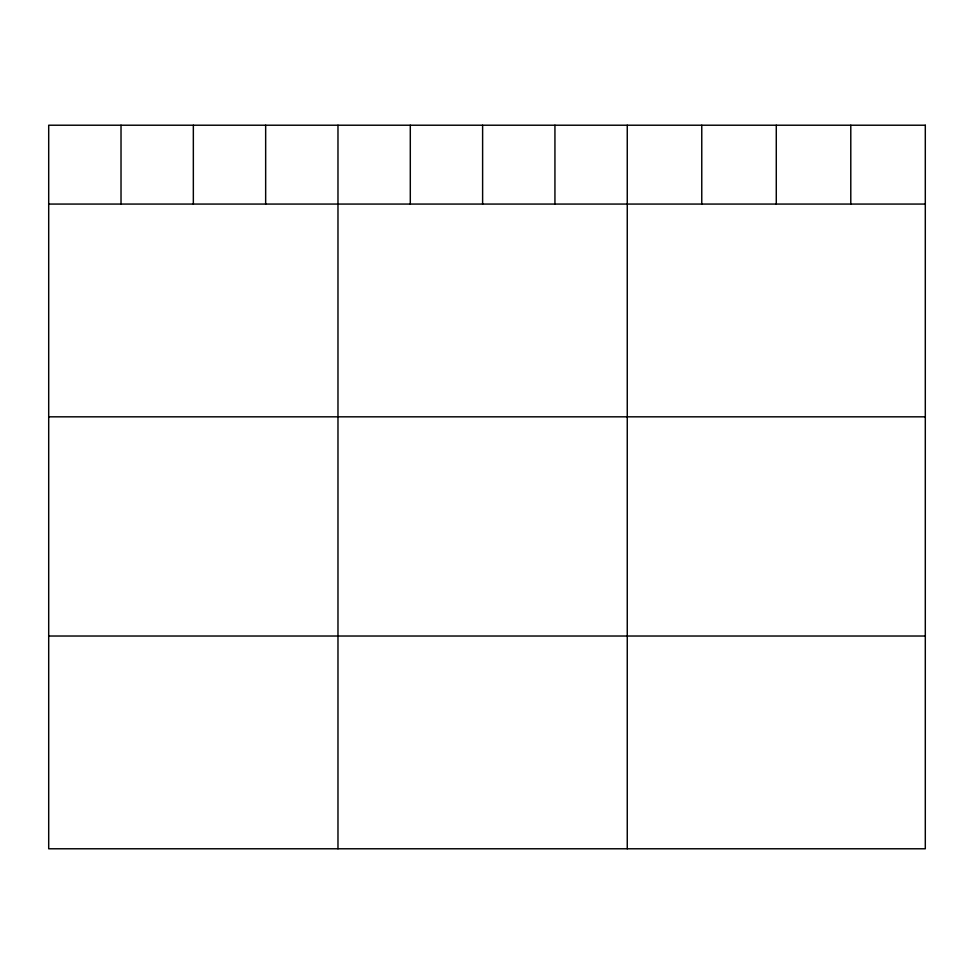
<?xml version="1.0" encoding="UTF-8"?>
<svg xmlns="http://www.w3.org/2000/svg" width="974" height="974" viewBox="0 0 974 974"><rect width="100%" height="100%" fill="white"/><g stroke="black" fill="none" stroke-linecap="round" stroke-linejoin="round"><path stroke-width="1.46" d="M48.7 204.065L925.3 204.065M48.7 416.823L925.3 416.823M48.7 636.022L925.3 636.022M850.789 125.22L850.789 204.065M776.278 125.22L776.278 204.065M701.767 125.22L701.767 204.065M627.256 125.22L627.256 848.78M554.937 125.22L554.937 204.065M482.617 125.22L482.617 204.065M410.298 125.22L410.298 204.065M337.978 125.22L337.978 848.78M265.659 125.22L265.659 204.065M193.339 125.22L193.339 204.065M121.02 125.22L121.02 204.065M925.3 125.22L48.7 125.22L48.7 848.78L925.3 848.78L925.3 125.22"/></g></svg>
